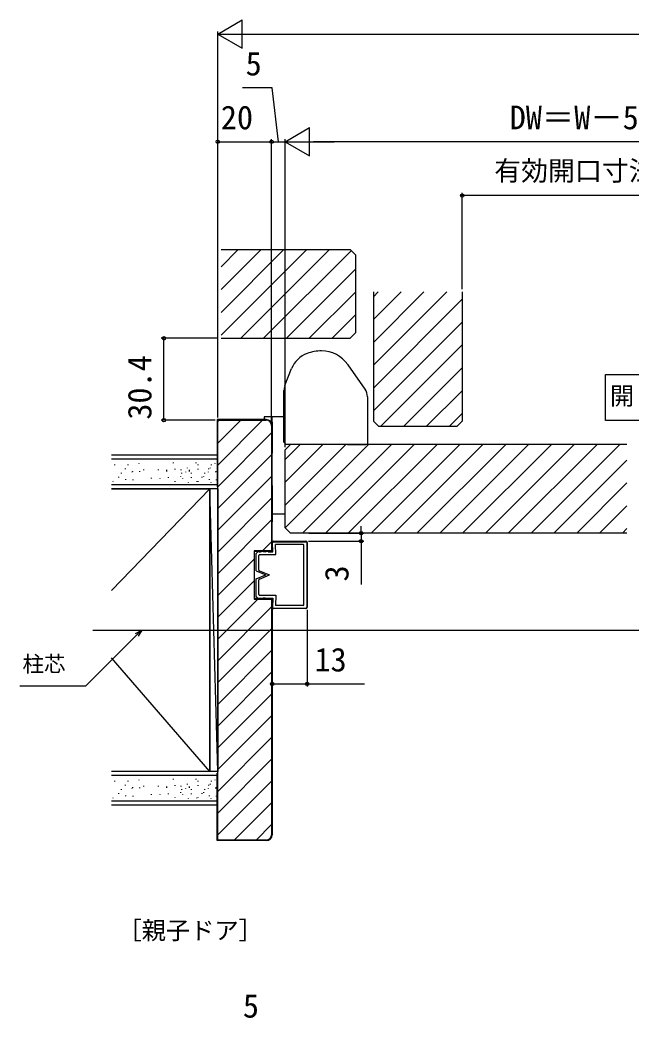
# Model space of a CAD drawing. Units: millimetres, scale not verified. Extents: x -525 to 525, y -783 to 780.
# Drawn here: x -98.4 to 128.6, y 64.7 to 435.4 of the extents above; entities that cross this region are included whole.
import ezdxf
from ezdxf.enums import TextEntityAlignment as Align

# ---------------------------------------------------------------- set-up
doc = ezdxf.new("R2010")
doc.units = ezdxf.units.MM
doc.header["$LTSCALE"] = 4
for name, color, linetype in [('0-2_USER1', 3, 'Continuous'), ('0-4_YKK_12', 2, 'Continuous'), ('0-5_YKK_13', 4, 'Continuous'), ('0-7_YKK_D', 6, 'Continuous'), ('0-9_YSS_K', 3, 'Continuous'), ('0-A_YSS_KE', 3, 'Continuous')]:
    doc.layers.add(name, color=color, linetype=linetype)
doc.styles.add('ＭＳ ゴシック', font='')
doc.styles.get('ＭＳ ゴシック').set_extended_font_data('MS Gothic')

msp = doc.modelspace()

# ---------------------------------------------------------------- linework, layer by layer
at = {"layer": '0-2_USER1'}
msp.add_lwpolyline([(155.01, 303.721), (155.01, 286.708), (119.169, 286.708), (119.169, 303.721)], close=True, dxfattribs=at)
at = {"layer": '0-4_YKK_12'}
for p, q in [((-23.7, 350.2), (24.3, 350.2)), ((-23.7, 343.79), (-17.29, 350.2)), ((-23.7, 335.305), (-8.805, 350.2)), ((-23.7, 326.819), (-0.319, 350.2)), ((-23.7, 318.334), (8.166, 350.2)), ((-16.349, 317.2), (16.651, 350.2)), ((-7.864, 317.2), (24.718, 349.782)), ((26.3, 348.2), (24.3, 350.2)), ((26.3, 348.2), (26.3, 319.2)), ((0.622, 317.2), (26.3, 342.878)), ((9.107, 317.2), (26.3, 334.393)), ((32.9, 334.4), (32.9, 286.4)), ((32.9, 332.623), (34.677, 334.4)), ((32.9, 324.137), (43.163, 334.4)), ((32.9, 315.652), (51.648, 334.4)), ((32.9, 307.167), (60.133, 334.4)), ((65.9, 334.4), (65.9, 286.4)), ((32.9, 298.681), (65.9, 331.681)), ((17.592, 317.2), (26.3, 325.908)), ((32.9, 290.196), (65.9, 323.196)), ((26.3, 319.2), (24.3, 317.2)), ((-23.7, 317.2), (24.3, 317.2)), ((35.589, 284.4), (65.9, 314.711)), ((44.074, 284.4), (65.9, 306.226)), ((52.56, 284.4), (65.9, 297.74)), ((61.045, 284.4), (65.9, 289.255)), ((34.9, 284.4), (32.9, 286.4)), ((63.9, 284.4), (65.9, 286.4)), ((63.9, 284.4), (34.9, 284.4)), ((0.1, 275.8), (2.1, 277.8)), ((0.1, 272.226), (5.674, 277.8)), ((0.1, 263.74), (14.16, 277.8)), ((0.1, 255.255), (22.645, 277.8)), ((0.1, 246.8), (0.1, 275.8)), ((0.115, 246.785), (31.13, 277.8)), ((127.1, 277.8), (2.1, 277.8)), ((6.616, 244.8), (39.616, 277.8)), ((15.101, 244.8), (48.101, 277.8)), ((23.586, 244.8), (56.586, 277.8)), ((32.071, 244.8), (65.071, 277.8)), ((40.557, 244.8), (73.557, 277.8)), ((49.042, 244.8), (82.042, 277.8)), ((57.527, 244.8), (90.527, 277.8)), ((66.013, 244.8), (99.013, 277.8)), ((74.498, 244.8), (107.498, 277.8)), ((82.983, 244.8), (115.983, 277.8)), ((91.468, 244.8), (124.468, 277.8)), ((99.954, 244.8), (127.1, 271.946)), ((108.439, 244.8), (127.1, 263.461)), ((116.924, 244.8), (127.1, 254.976)), ((0.1, 246.8), (2.1, 244.8)), ((127.1, 244.8), (2.1, 244.8)), ((125.41, 244.8), (127.1, 246.49)), ((-71.366, 208.799), (321.516, 208.799))]:
    msp.add_line(p, q, dxfattribs=at)
at = {"layer": '0-5_YKK_13'}
for p, q in [((0.037, 299.63), (2.518, 305.931)), ((23.355, 307.469), (23.463, 307.315)), ((23.463, 307.315), (29.784, 298.286)), ((-0.311, 278.601), (-0.311, 297.798)), ((30.689, 295.418), (30.689, 277.801)), ((-4.7, 288), (-7.7, 288)), ((-7.7, 288), (-7.7, 287)), ((-4.7, 286), (-4.7, 288)), ((-0.311, 288), (-4.7, 288)), ((-4.7, 286), (-4.7, 274.5)), ((-0.311, 278.601), (0.489, 277.801)), ((-4.7, 268.5), (-4.7, 274.5)), ((1.689, 277.801), (0.489, 277.801)), ((21.825, 277.801), (1.689, 277.801)), ((-4.7, 262.5), (-4.7, 268.5)), ((-4.7, 262.5), (-4.7, 249)), ((-4.7, 252), (0.1, 252)), ((-4.7, 243), (-4.7, 249)), ((-4.609, 238.774), (-4.699, 241.272)), ((-4.4, 237.902), (-4.549, 241.281)), ((-4.2, 241.802), (7.8, 241.802)), ((-4.2, 241.652), (7.8, 241.652)), ((8.15, 241.302), (8.15, 217.302)), ((8.3, 241.302), (8.3, 217.302)), ((-9.7, 238.302), (-10.7, 237.302)), ((-10.7, 230.802), (-10.7, 237.302)), ((-9.7, 238.302), (-9.7, 237.902)), ((-9.7, 237.902), (-9, 237.902)), ((-9, 237.902), (-8, 238.302)), ((-8, 238.302), (-8, 237.902)), ((-7.3, 237.902), (-8, 237.902)), ((-7.3, 237.902), (-6.3, 238.302)), ((-6.3, 238.302), (-6.3, 237.902)), ((-6.2, 237.902), (-4.4, 237.902)), ((6.8, 240.602), (-3.457, 240.602)), ((-3.285, 236.852), (-3.457, 240.602)), ((7.1, 218.302), (7.1, 240.302)), ((-9.65, 231.115), (-9.65, 236.552)), ((-9.35, 236.852), (-3.285, 236.852)), ((-10.7, 230.802), (-7.023, 229.302)), ((-9.463, 230.837), (-5.7, 229.302)), ((-10.7, 227.802), (-7.023, 229.302)), ((-10.7, 221.302), (-10.7, 227.802)), ((-9.65, 222.052), (-9.65, 227.488)), ((-9.463, 227.766), (-5.7, 229.302)), ((-9.7, 220.302), (-10.7, 221.302)), ((-9.7, 220.302), (-9.7, 220.702)), ((-9.7, 220.702), (-9, 220.702)), ((-9.35, 221.752), (-3.285, 221.752)), ((-9, 220.702), (-8, 220.302)), ((-8, 220.302), (-8, 220.702)), ((-7.3, 220.702), (-8, 220.702)), ((-7.3, 220.702), (-6.3, 220.302)), ((-6.3, 220.302), (-6.3, 220.702)), ((-6.2, 220.702), (-4.4, 220.702)), ((-4.7, 220.5), (-4.7, 132.8)), ((-4.699, 217.332), (-4.609, 219.829)), ((-4.4, 220.702), (-4.549, 217.323)), ((-3.285, 221.752), (-3.457, 218.002)), ((-4.2, 216.952), (7.8, 216.952)), ((7.8, 216.802), (-4.2, 216.802)), ((6.8, 218.002), (-3.457, 218.002)), ((-6.9, 130.8), (-24.9, 130.8))]:
    msp.add_line(p, q, dxfattribs=at)
for points in [[(-6.9, 287), (-25.1, 287), (-25.1, 262), (-24.9, 262)], [(-24.9, 130.8), (-24.9, 286.8), (-6.9, 286.8)], [(-11.4, 235.6), (-11.2, 235.6), (-11.2, 238.1), (-4.7, 238.1), (-4.7, 284.8)], [(-4.9, 284.8), (-4.9, 238.3), (-11.4, 238.3), (-11.4, 220.3), (-4.9, 220.3), (-4.9, 132.8)], [(-4.7, 220.5), (-11.2, 220.5), (-11.2, 223), (-11.4, 223)], [(-6.9, 130.6), (-25.1, 130.6), (-25.1, 155.6), (-24.9, 155.6)]]:
    msp.add_lwpolyline(points, dxfattribs=at)
for centre, radius, start, end in [((11.637, 302.339), 9.8, 110, 158.5), ((13.689, 296.701), 15.8, 90, 110), ((13.689, 300.701), 11.8, 35, 90), ((4.689, 297.798), 5, 158.5, 180), ((25.689, 295.418), 5, 0, 35), ((-6.9, 284.8), 2.2, 0.00001, 89.99999), ((-6.9, 284.8), 2, 0.00001, 89.99999), ((-4.2, 241.302), 0.5, 90, 183.44813), ((-4.2, 241.302), 0.35, 90, 183.44813), ((7.8, 241.302), 0.5, 0, 90), ((7.8, 241.302), 0.35, 0, 90), ((6.8, 240.302), 0.3, 0, 90), ((-9.35, 236.552), 0.3, 90, 180), ((-9.35, 231.115), 0.3, 180, 247.805), ((-9.35, 227.488), 0.3, 112.195, 180), ((-9.35, 222.052), 0.3, 180, 270), ((-4.2, 217.302), 0.5, 176.55187, 270), ((-4.2, 217.302), 0.35, 176.55187, 270), ((6.8, 218.302), 0.3, 270, 0), ((7.8, 217.302), 0.35, 270, 0), ((7.8, 217.302), 0.5, 270, 0), ((-6.9, 132.8), 2.2, 270.00001, 359.99999), ((-6.9, 132.8), 2, 270.00001, 359.99999)]:
    msp.add_arc(centre, radius, start, end, dxfattribs=at)
at = {"layer": '0-7_YKK_D'}
for p, q in [((-24.9, 430.2), (-15.807, 435.45)), ((-15.807, 424.95), (-15.807, 435.45)), ((-24.9, 287.8), (-24.9, 431.2)), ((-24.9, 430.2), (-15.807, 424.95)), ((-24.9, 430.2), (-6.713, 430.2)), ((-14.4, 430.2), (271.6, 430.2)), ((0.1, 390.2), (9.193, 395.45)), ((9.193, 384.95), (9.193, 395.45)), ((-24.9, 287.8), (-24.9, 391.2)), ((-24.9, 390.2), (-4.9, 390.2)), ((-4.9, 285.8), (-4.9, 391.2)), ((-4.9, 285.8), (-4.9, 391.2)), ((-4.9, 390.2), (0.1, 390.2)), ((0.1, 276.8), (0.1, 391.2)), ((0.1, 276.8), (0.1, 391.2)), ((0.1, 390.2), (9.193, 384.95)), ((0.1, 390.2), (18.287, 390.2)), ((246.6, 390.2), (10.6, 390.2)), ((65.9, 335.4), (65.9, 371.2)), ((248.9, 370.2), (65.9, 370.2)), ((-24.7, 317.2), (-45.9, 317.2)), ((-44.9, 286.8), (-44.9, 317.2)), ((-25.9, 286.8), (-45.9, 286.8)), ((8.974, 244.8), (29.3, 244.8)), ((28.3, 244.8), (28.3, 247.35)), ((28.3, 244.8), (28.3, 241.799)), ((8.853, 241.799), (29.3, 241.799)), ((28.3, 241.799), (28.3, 225.744)), ((-4.7, 215.76), (-4.7, 187.799)), ((8.3, 216.302), (8.3, 187.799))]:
    msp.add_line(p, q, dxfattribs=at)
for points in [[(-2.4, 390.2), (-4.713, 410.2), (-15.668, 410.2)], [(-53.163, 208.799), (-54.966, 206.996), (-73.983, 187.98), (-98.374, 187.98)], [(-55.449, 207.479), (-53.163, 208.799), (-54.483, 206.513)], [(-4.7, 188.799), (8.3, 188.799), (29.577, 188.799)]]:
    msp.add_lwpolyline(points, dxfattribs=at)
for centre in [(-24.9, 390.2), (-4.9, 390.2), (-4.9, 390.2), (65.9, 370.2), (-44.9, 317.2), (-44.9, 286.8), (28.3, 244.8), (28.3, 241.799), (-4.7, 188.799), (8.3, 188.799)]:
    msp.add_circle(centre, 0.637, dxfattribs=at)
at = {"layer": '0-9_YSS_K'}
for p, q in [((-24.9, 286.296), (-24.396, 286.8)), ((-24.9, 278.214), (-16.314, 286.8)), ((-24.9, 270.132), (-8.232, 286.8)), ((-24.9, 262.05), (-4.9, 282.05)), ((-25.1, 273.801), (-64.316, 273.801)), ((-25.1, 272.301), (-64.316, 272.301)), ((-54.27, 270.705), (-54.27, 270.505)), ((-41.486, 271.042), (-41.486, 270.842)), ((-33.008, 271.042), (-33.008, 270.842)), ((-25.943, 270.705), (-25.943, 270.505)), ((-24.9, 253.967), (-4.9, 273.967)), ((-63.242, 270.257), (-63.242, 270.057)), ((-60.804, 267.166), (-60.804, 266.966)), ((-59.317, 268.799), (-59.317, 268.599)), ((-58.307, 270.257), (-58.307, 270.057)), ((-56.766, 267.615), (-56.766, 267.415)), ((-56.625, 267.902), (-56.625, 267.702)), ((-53.934, 267.79), (-53.934, 267.59)), ((-52.505, 268.4), (-52.505, 268.2)), ((-47.093, 268.462), (-47.093, 268.262)), ((-43.982, 267.951), (-43.982, 267.751)), ((-43.953, 268.35), (-43.953, 268.15)), ((-40.813, 268.687), (-40.813, 268.487)), ((-38.615, 268.462), (-38.615, 268.262)), ((-38.346, 267.229), (-38.346, 267.029)), ((-36.917, 267.615), (-36.917, 267.415)), ((-36.215, 269.135), (-36.215, 268.935)), ((-35.504, 267.951), (-35.504, 267.751)), ((-35.475, 268.35), (-35.475, 268.15)), ((-34.759, 267.166), (-34.759, 266.966)), ((-32.335, 268.687), (-32.335, 268.487)), ((-32.263, 270.257), (-32.263, 270.057)), ((-29.868, 267.229), (-29.868, 267.029)), ((-29.825, 267.166), (-29.825, 266.966)), ((-28.439, 267.615), (-28.439, 267.415)), ((-28.338, 268.799), (-28.338, 268.599)), ((-27.737, 269.135), (-27.737, 268.935)), ((-27.329, 270.257), (-27.329, 270.057)), ((-25.788, 267.615), (-25.788, 267.415)), ((-25.647, 267.902), (-25.647, 267.702)), ((-63.831, 264.026), (-63.831, 263.826)), ((-61.813, 265.708), (-61.813, 265.508)), ((-59.121, 264.811), (-59.121, 264.611)), ((-56.43, 264.699), (-56.43, 264.499)), ((-49.589, 265.372), (-49.589, 265.172)), ((-46.449, 265.26), (-46.449, 265.06)), ((-43.309, 265.596), (-43.309, 265.396)), ((-40.842, 264.138), (-40.842, 263.938)), ((-38.711, 266.045), (-38.711, 265.845)), ((-37.971, 265.26), (-37.971, 265.06)), ((-35.908, 263.802), (-35.908, 263.602)), ((-34.831, 265.596), (-34.831, 265.396)), ((-32.853, 264.026), (-32.853, 263.826)), ((-32.364, 264.138), (-32.364, 263.938)), ((-30.834, 265.708), (-30.834, 265.508)), ((-30.233, 266.045), (-30.233, 265.845)), ((-28.143, 264.811), (-28.143, 264.611)), ((-27.43, 263.802), (-27.43, 263.602)), ((-25.452, 264.699), (-25.452, 264.499)), ((-24.9, 245.885), (-4.9, 265.885)), ((-25.1, 262.801), (-64.316, 262.801)), ((-25.1, 261.301), (-64.316, 261.301)), ((-64.316, 261.3), (-27.9, 261.299)), ((-27.9, 261.299), (-64.316, 223.49)), ((-27.9, 156.299), (-27.9, 261.299)), ((-24.9, 261.299), (-27.9, 261.299)), ((-24.9, 261.299), (-24.9, 156.299)), ((-24.9, 237.803), (-4.9, 257.803)), ((-24.9, 229.721), (-4.9, 249.721)), ((-8.238, 238.3), (-4.9, 241.638)), ((-24.9, 221.638), (-11.4, 235.138)), ((-24.9, 213.556), (-11.4, 227.056)), ((-24.9, 205.474), (-10.074, 220.3)), ((-24.9, 197.392), (-4.9, 217.392)), ((-24.9, 189.309), (-4.9, 209.309)), ((-24.9, 181.227), (-4.9, 201.227)), ((-27.9, 156.299), (-64.316, 198.555)), ((-24.9, 173.145), (-4.9, 193.145)), ((-24.9, 165.063), (-4.9, 185.063)), ((-24.9, 156.981), (-4.9, 176.981)), ((-24.9, 148.898), (-4.9, 168.898)), ((-24.9, 140.816), (-4.9, 160.816)), ((-25.1, 156.299), (-64.316, 156.299)), ((-27.9, 156.299), (-64.316, 156.299)), ((-24.9, 156.299), (-27.9, 156.299)), ((-25.1, 154.799), (-64.316, 154.799)), ((-63.242, 152.755), (-63.242, 152.555)), ((-58.307, 152.755), (-58.307, 152.555)), ((-54.27, 153.204), (-54.27, 153.004)), ((-41.486, 153.54), (-41.486, 153.34)), ((-33.008, 153.54), (-33.008, 153.34)), ((-32.263, 152.755), (-32.263, 152.555)), ((-27.329, 152.755), (-27.329, 152.555)), ((-25.943, 153.204), (-25.943, 153.004)), ((-24.9, 132.734), (-4.9, 152.734)), ((-60.804, 149.665), (-60.804, 149.465)), ((-59.317, 151.298), (-59.317, 151.098)), ((-56.766, 150.113), (-56.766, 149.913)), ((-56.625, 150.4), (-56.625, 150.2)), ((-53.934, 150.288), (-53.934, 150.088)), ((-52.505, 150.898), (-52.505, 150.698)), ((-47.093, 150.961), (-47.093, 150.761)), ((-43.982, 150.45), (-43.982, 150.25)), ((-43.953, 150.849), (-43.953, 150.649)), ((-40.813, 151.185), (-40.813, 150.985)), ((-38.711, 148.543), (-38.711, 148.343)), ((-38.615, 150.961), (-38.615, 150.761)), ((-38.346, 149.728), (-38.346, 149.528)), ((-36.917, 150.113), (-36.917, 149.913)), ((-36.215, 151.634), (-36.215, 151.434)), ((-35.504, 150.45), (-35.504, 150.25)), ((-35.475, 150.849), (-35.475, 150.649)), ((-34.759, 149.665), (-34.759, 149.465)), ((-32.335, 151.185), (-32.335, 150.985)), ((-30.233, 148.543), (-30.233, 148.343)), ((-29.868, 149.728), (-29.868, 149.528)), ((-29.825, 149.665), (-29.825, 149.465)), ((-28.439, 150.113), (-28.439, 149.913)), ((-28.338, 151.298), (-28.338, 151.098)), ((-27.737, 151.634), (-27.737, 151.434)), ((-25.788, 150.113), (-25.788, 149.913)), ((-25.647, 150.4), (-25.647, 150.2)), ((-25.1, 145.299), (-64.316, 145.299)), ((-63.831, 146.525), (-63.831, 146.325)), ((-61.813, 148.207), (-61.813, 148.007)), ((-59.121, 147.31), (-59.121, 147.11)), ((-56.43, 147.198), (-56.43, 146.998)), ((-49.589, 147.871), (-49.589, 147.671)), ((-46.449, 147.758), (-46.449, 147.558)), ((-43.309, 148.095), (-43.309, 147.895)), ((-40.842, 146.637), (-40.842, 146.437)), ((-37.971, 147.758), (-37.971, 147.558)), ((-35.908, 146.301), (-35.908, 146.101)), ((-34.831, 148.095), (-34.831, 147.895)), ((-32.853, 146.525), (-32.853, 146.325)), ((-32.364, 146.637), (-32.364, 146.437)), ((-30.834, 148.207), (-30.834, 148.007)), ((-28.143, 147.31), (-28.143, 147.11)), ((-27.43, 146.301), (-27.43, 146.101)), ((-25.452, 147.198), (-25.452, 146.998)), ((-18.752, 130.8), (-4.9, 144.652)), ((-25.1, 143.799), (-64.316, 143.799)), ((-10.669, 130.8), (-4.9, 136.569))]:
    msp.add_line(p, q, dxfattribs=at)
msp.add_lwpolyline([(-24.9, 156.299), (-27.9, 261.299), (-27.9, 156.299)], dxfattribs=at)
at = {"layer": '0-A_YSS_KE'}
for p, q in [((23.281, 277.801), (21.825, 277.801)), ((23.281, 277.801), (30.145, 277.801)), ((30.689, 277.801), (30.145, 277.801))]:
    msp.add_line(p, q, dxfattribs=at)

# ---------------------------------------------------------------- texts
at = {"layer": '0-2_USER1', "style": 'ＭＳ ゴシック'}
for s, p in [('開く側', (120.754, 290.518)), ('［親子ドア］', (-62.15, 91.976))]:
    msp.add_text(s, height=6.598, dxfattribs=at).set_placement(p, align=Align.BOTTOM_LEFT)
at = {"layer": '0-7_YKK_D', "style": 'ＭＳ ゴシック'}
for s, height, p in [('5', 8.798, (-14.554, 412.2)), ('20', 8.798, (-23.764, 392.2)), ('DW＝W－50', 8.798, (83.532, 392.2)), ('有効開口寸法＝W－124.5', 7.331, (77.769, 373.564)), ('13', 8.798, (11.009, 190.799)), ('柱芯', 5.865, (-97.448, 191.54)), ('5', 8.798, (-15.567, 62.2))]:
    msp.add_text(s, height=height, dxfattribs=at).set_placement(p, align=Align.BOTTOM_LEFT)
for s, p in [('30.4', (-46.9, 286.966)), ('3', (26.3, 226.858))]:
    msp.add_text(s, height=8.798, rotation=90, dxfattribs=at).set_placement(p, align=Align.BOTTOM_LEFT)

doc.saveas('drawing.dxf')
